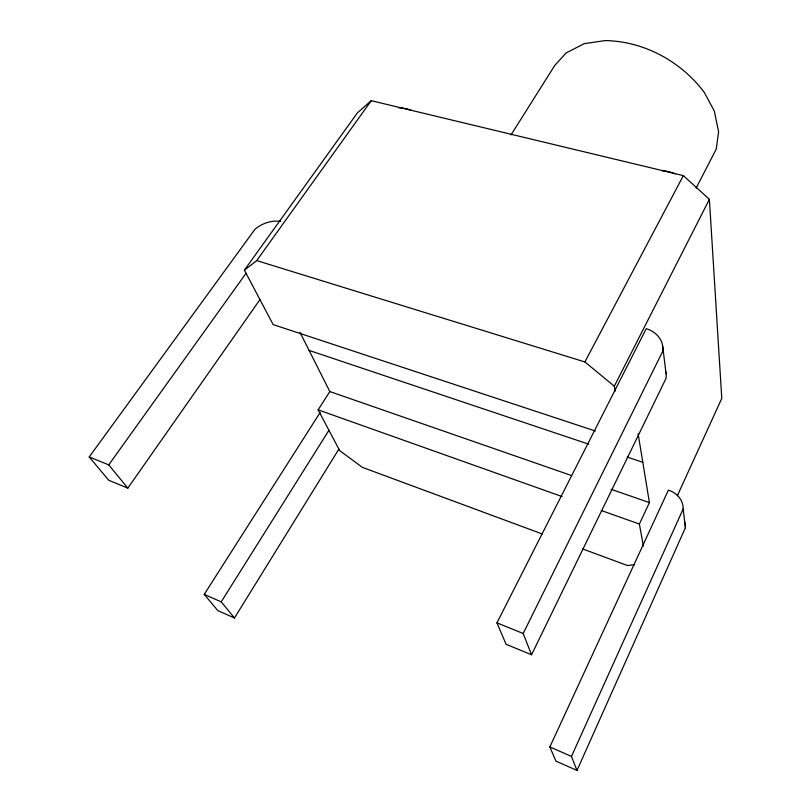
<?xml version="1.0" encoding="UTF-8"?>
<svg xmlns="http://www.w3.org/2000/svg" width="811" height="811" viewBox="0 0 811 811"><rect width="100%" height="100%" fill="white"/><g stroke="black" fill="none" stroke-linecap="round" stroke-linejoin="round"><path stroke-width="1.22" d="M576.986 770.45L685.417 527.697L683.146 509.004A22.424 19.859 -4.6 0 0 668.376 490.168L549.858 746.931L555.91 761.103L576.986 770.45L571.471 756.43L549.858 746.931M571.471 756.43L683.146 509.004M677.347 495.703L721.78 398.394L709.382 199.344L683.349 175.632L371.225 100.686L357.387 112.891L244.385 270.134L273.125 324.572L595.335 430.996M643.397 546.097L639.382 524.048L649.408 502.607L638.115 433.743M531.54 654.761L523.176 633.503L662.658 351.396A27.787 22.576 -8.2 0 0 646.245 328.688L496.94 622.848L506.084 644.279L531.54 654.761L665.983 378.494A26.986 22.262 -7.8 0 0 665.628 371.357M615.214 391.135L614.312 386.188L709.382 199.344M696.091 188.152L716.245 149.072L718.607 131.869L714.359 111.137L704.323 92.464C681.23 61.535 644.015 41.209 605.209 40.58L584.234 43.652L566.068 52.999L554.754 65.468L510.991 134.94M614.312 386.188L584.903 361.949L683.349 175.632M320.142 412.495L204.24 594.382L217.824 610.612L234.47 617.992L338.876 449.122M234.47 617.992L221.21 601.843L328.942 430.306M542.265 533.973L362.355 467.359L339.627 450.531L318.135 409.839L329.824 391.551L299.999 332.368M280.657 221.454A24.665 17.518 -23.8 0 0 254.907 229.361L89.22 456.958L108.725 480.254L127.824 488.121L259.946 299.614M244.385 270.134L256.732 260.605L371.225 100.686M127.824 488.121L108.745 464.875L246.047 273.287M634.618 564.669L627.481 565.531L582.501 548.875M256.732 260.605L584.903 361.949M309.103 350.423L588.786 444.195M627.197 457.08L642.799 462.311M329.824 391.551L571.603 475.57M611.099 489.297L649.408 502.607M318.135 409.839L562.043 496.555M601.306 510.514L639.382 524.048M89.22 456.958L108.745 464.875M496.94 622.848L523.176 633.503M204.24 594.382L221.21 601.843M662.739 346.54L666.054 373.699M661.877 170.675A26.976 16.382 27.1 0 1 675.056 173.838M398.779 107.904A24.989 13.665 35.5 0 1 401.252 107.893L406.676 108.826A24.989 13.665 35.5 0 1 411.299 110.458M684.484 521.676A21.877 19.565 -3.9 0 1 685.417 527.697"/></g></svg>
